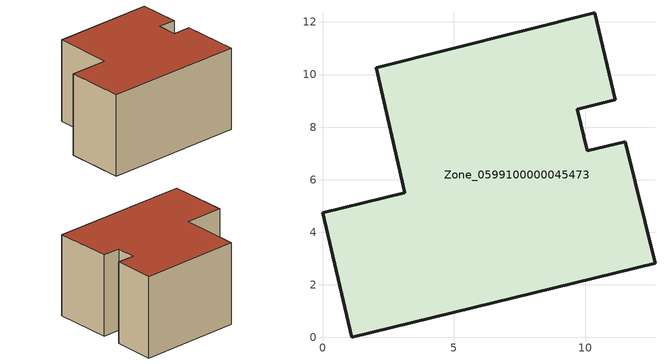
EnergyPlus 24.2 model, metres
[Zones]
Zone_0599100000045473
 floor ground (C_G): 1.11,0 0,4.74 3.14,5.5 2.04,10.27 10.36,12.36 11.13,9.04 9.69,8.69 10.08,7.09 11.52,7.45 12.65,2.83 z0
 wall outside (C_F): 9.69,8.69 11.13,9.04 10.36,12.36 2.04,10.27 3.14,5.5 0,4.74 1.11,0 12.65,2.83 11.52,7.45 10.08,7.09 9.69,8.69 z0:6.91
 roof outside (C_R): 1.11,0 12.65,2.83 11.52,7.45 10.08,7.09 9.69,8.69 11.13,9.04 10.36,12.36 2.04,10.27 3.14,5.5 0,4.74 z6.91
[BUILDING]
Pand.0599100000045473: North Axis=0; Terrain=City; Loads Convergence Tolerance Value=0.04; Temperature Convergence Tolerance Value=0.4; Solar Distribution=FullExterior; Maximum Number of Warmup Days=25; Minimum Number of Warmup Days=1
[Site:Location]
Rotterdam.The.Hague.AP_ZH_NLD Design_Conditions: Latitude=51.96; Longitude=4.45; Time Zone=1; Elevation=-4.5
[SITE:GROUNDTEMPERATURE:BUILDINGSURFACE]
18, 18, 18, 18, 18, 18, 18, 18, 18, 18, 18, 18
[MATERIAL] Thermal Absorptance=0.9; Solar Absorptance=0.7; Visible Absorptance=0.7
Name | Roughness | Thickness | Conductivity | Density | Specific Heat
G.TC.1946 | MediumSmooth | 0.15 | 1 | 540 | 1210
F.TC.1946 | Rough | 0.3 | 0.857143 | 1920 | 840
R.TC.1946 | MediumRough | 0.2 | 0.909091 | 1500 | 1000
[CONSTRUCTION]
C_G: G.TC.1946
C_F: F.TC.1946
C_R: R.TC.1946
[ZONE]
Zone_0599100000045473: Type=1; Multiplier=1; Ceiling Height=Autocalculate; Volume=Autocalculate; Floor Area=autocalculate; Part of Total Floor Area=Yes
[ZONEINFILTRATION:DESIGNFLOWRATE]
Infil_Zone_0599100000045473: Zone or ZoneList or Space or SpaceList=Zone_0599100000045473; Schedule=AlwaysOn; Design Flow Rate Calculation Method=Flow/Area; Flow Rate per Floor Area=0.003; Constant Term Coefficient=1; Temperature Term Coefficient=0; Velocity Term Coefficient=0; Velocity Squared Term Coefficient=0
[HVACTEMPLATE:ZONE:IDEALLOADSAIRSYSTEM]
Zone_0599100000045473: Maximum Heating Supply Air Temperature=50; Minimum Cooling Supply Air Temperature=13; Maximum Heating Supply Air Humidity Ratio=0.0156; Minimum Cooling Supply Air Humidity Ratio=0.0077; Heating Limit=NoLimit; Cooling Limit=NoLimit; Dehumidification Control Type=ConstantSensibleHeatRatio; Cooling Sensible Heat Ratio=0.7; Dehumidification Setpoint=60; Humidification Control Type=None; Humidification Setpoint=30; Outdoor Air Method=None; Outdoor Air Flow Rate per Person=0.00944; Outdoor Air Flow Rate per Zone Floor Area=0; Outdoor Air Flow Rate per Zone=0; Demand Controlled Ventilation Type=None; Outdoor Air Economizer Type=NoEconomizer; Heat Recovery Type=None; Sensible Heat Recovery Effectiveness=0.7; Latent Heat Recovery Effectiveness=0.65
[ZONECONTROL:THERMOSTAT]
ThermostatControl_Zone_0599100000045473: Zone or ZoneList=Zone_0599100000045473; Control Type Schedule=DualSetpointControlType; Control 1=Thermostat_Zone_0599100000045473; Temperature Difference Between Cutout And Setpoint=0
[THERMOSTATSETPOINT:DUALSETPOINT]
Thermostat_Zone_0599100000045473: Heating Setpoint Temperature Schedule=HeatingSetpoint_Zone_0599100000045473; Cooling Setpoint Temperature Schedule=CoolingSetpoint_Zone_0599100000045473
[SCHEDULE:COMPACT]
HeatingSetpoint_Zone_0599100000045473: Through: 12/31, For: AllDays, Until: 24:00, 21
CoolingSetpoint_Zone_0599100000045473: Through: 12/31, For: AllDays, Until: 24:00, 24
DualSetpointControlType: Through: 12/31, For: AllDays, Until: 24:00, 4
AlwaysOn: Through: 12/31, For: AllDays, Until: 24:00, 1
